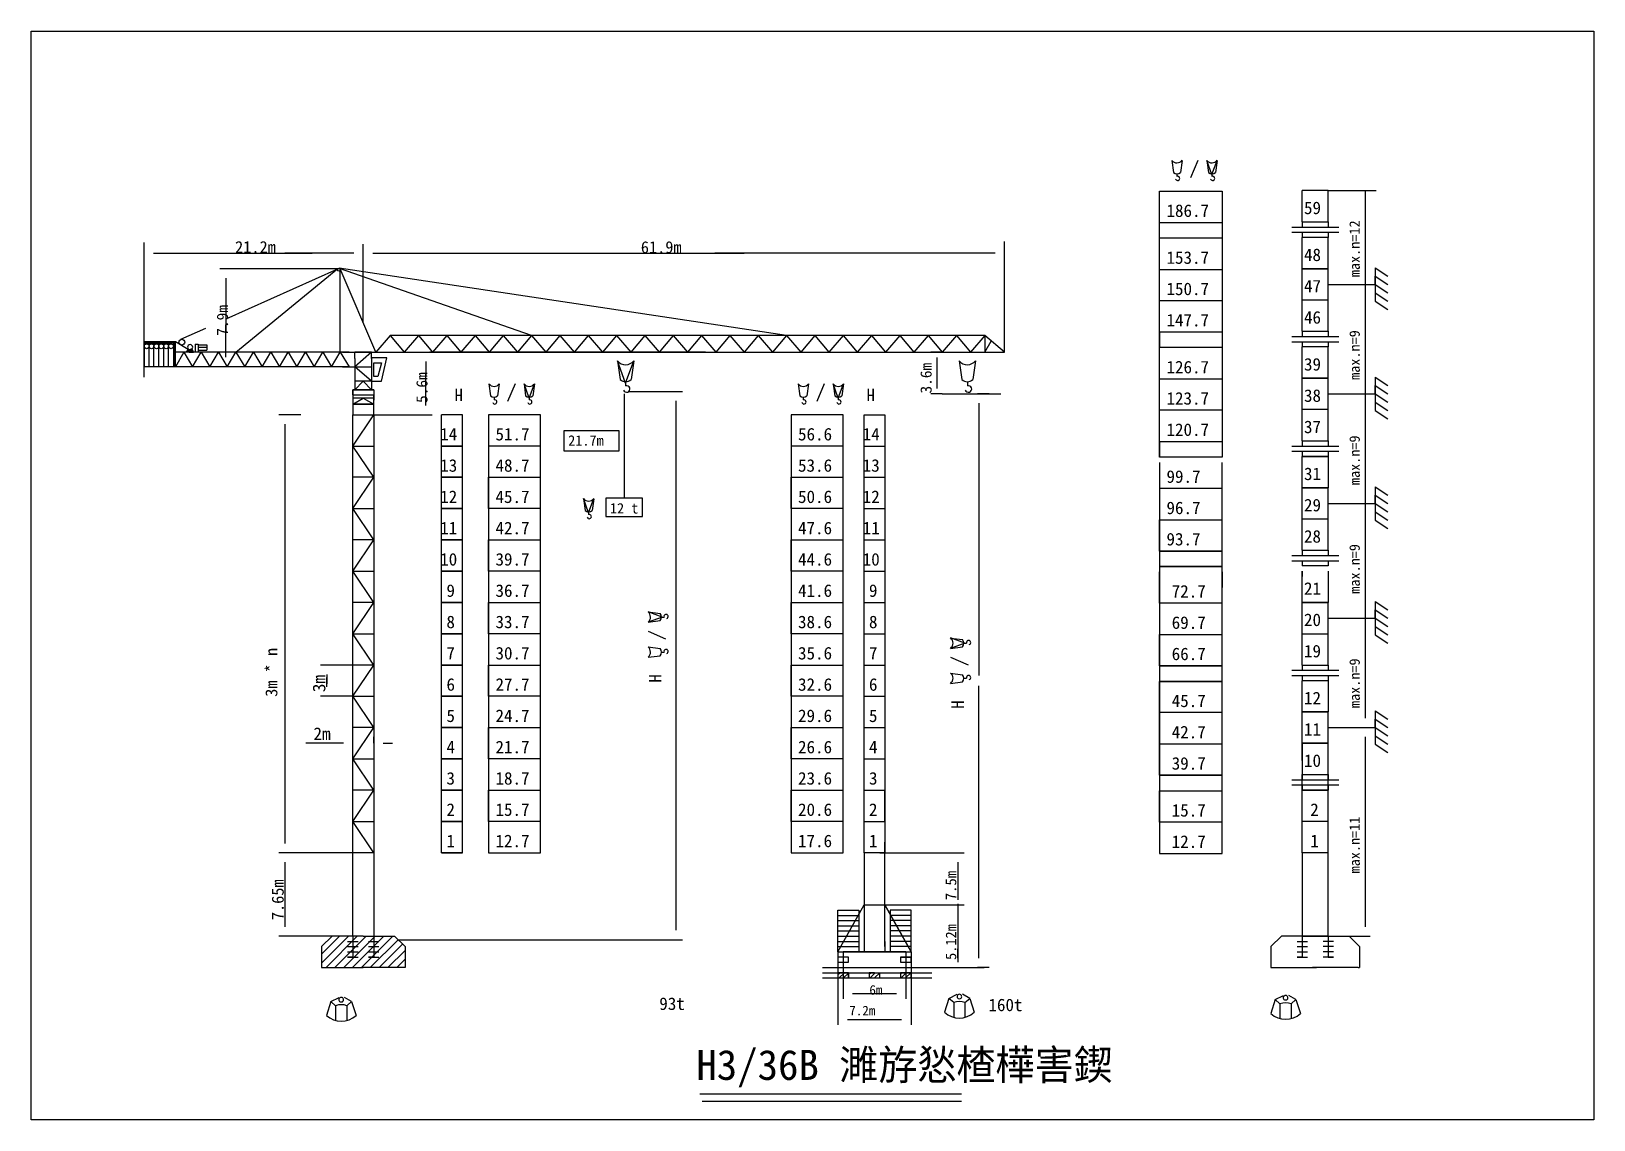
# Model space of a CAD drawing. Header units: metres. Extents: x 0 to 1498, y 0 to 1044.
import ezdxf

# ---------------------------------------------------------------- set-up
doc = ezdxf.new("R2010")
doc.units = ezdxf.units.M
for name, color, linetype in [('352', 7, 'Continuous'), ('401', 7, 'Continuous'), ('402', 7, 'Continuous')]:
    doc.layers.add(name, color=color, linetype=linetype)

msp = doc.modelspace()

# ---------------------------------------------------------------- linework, layer by layer
for p, q in [((0, 0), (0, 1043.72)), ((0, 1043.72), (1497.74, 1043.72)), ((1497.74, 1043.72), (1497.74, 0)), ((148.95, 736.01), (151.63, 738.69)), ((149.17, 736.51), (151.35, 738.69)), ((149.23, 736.01), (151.91, 738.69)), ((149.52, 737.14), (151.06, 738.69)), ((149.52, 736.01), (152.19, 738.69)), ((149.8, 736.01), (152.21, 738.42)), ((149.87, 737.78), (150.78, 738.69)), ((150.08, 736.01), (152.21, 738.13)), ((150.22, 738.41), (150.5, 738.69)), ((150.36, 736.01), (152.21, 737.85)), ((150.65, 736.01), (152.21, 737.57)), ((150.93, 736.01), (152.21, 737.29)), ((151.21, 736.01), (152.21, 737)), ((151.5, 736.01), (152.21, 736.72)), ((151.78, 736.01), (152.21, 736.44)), ((152.06, 736.01), (152.21, 736.15)), ((154.61, 736.01), (152.21, 738.42)), ((154.33, 736.01), (152.21, 738.13)), ((154.05, 736.01), (152.21, 737.85)), ((153.77, 736.01), (152.21, 737.57)), ((153.48, 736.01), (152.21, 737.29)), ((153.2, 736.01), (152.21, 737)), ((152.92, 736.01), (152.21, 736.72)), ((152.63, 736.01), (152.21, 736.44)), ((152.35, 736.01), (152.21, 736.15)), ((154.9, 736.01), (152.22, 738.69)), ((155.18, 736.01), (152.5, 738.69)), ((155.46, 736.01), (152.78, 738.69)), ((155.24, 736.51), (153.07, 738.69)), ((154.89, 737.14), (153.35, 738.69)), ((154.54, 737.78), (153.63, 738.69)), ((154.19, 738.41), (153.91, 738.69)), ((278.3, 150.25), (304.06, 176.01)), ((278.3, 158.73), (295.58, 176.01)), ((282.55, 146.01), (312.55, 176.01)), ((291.03, 146.01), (321.03, 176.01)), ((299.52, 146.01), (329.52, 176.01)), ((308.01, 146.01), (338.01, 176.01)), ((316.49, 146.01), (346.49, 176.01)), ((324.98, 146.01), (351.64, 172.67)), ((333.46, 146.01), (355.88, 168.43)), ((341.95, 146.01), (358.3, 162.36)), ((350.43, 146.01), (358.3, 153.88)), ((773.3, 139.16), (775.15, 141.01)), ((774.39, 136.01), (779.39, 141.01)), ((778.64, 136.01), (783.3, 140.67)), ((782.88, 136.01), (783.3, 136.43)), ((803.3, 139.46), (804.85, 141.01)), ((804.09, 136.01), (809.09, 141.01)), ((808.34, 136.01), (813.3, 140.97)), ((812.58, 136.01), (813.3, 136.73)), ((833.3, 139.76), (834.55, 141.01)), ((833.79, 136.01), (838.79, 141.01)), ((838.03, 136.01), (843.03, 141.01)), ((842.28, 136.01), (843.3, 137.03)), ((640.94, 24.9), (891.7, 24.9)), ((643.02, 17.85), (891.7, 17.85)), ((1497.74, 0), (0, 0))]:
    msp.add_line(p, q)
at = {"layer": '352'}
for p, q in [((1093.28, 919.88), (1094.82, 908.39)), ((1103.19, 919.86), (1101.6, 908.38)), ((1118.31, 919.91), (1111.11, 903.11)), ((1131.8, 906.28), (1126.86, 919.88)), ((1126.86, 919.88), (1128.41, 908.39)), ((1131.8, 906.28), (1136.79, 919.94)), ((1136.77, 919.86), (1135.18, 908.38)), ((1098.21, 907.11), (1098.21, 904.55)), ((1131.79, 907.11), (1131.79, 904.55)), ((1081.48, 890.34), (1141.48, 890.34)), ((1081.48, 755.34), (1081.48, 890.34)), ((1141.48, 890.34), (1141.48, 755.34)), ((1218.3, 861.01), (1218.3, 891.01)), ((1243.3, 891.01), (1218.3, 891.01)), ((1243.3, 861.01), (1243.3, 891.01)), ((1243.3, 891.01), (1289.02, 891.01)), ((1278.78, 891.01), (1278.78, 810.01)), ((1278.78, 887.01), (1278.78, 705.01)), ((1081.48, 860.34), (1141.48, 860.34)), ((1218.3, 861.01), (1243.3, 861.01)), ((1218.3, 861.01), (1218.3, 856.01)), ((1243.3, 861.01), (1243.3, 856.01)), ((108.3, 832.27), (108.3, 841)), ((318.3, 764.31), (318.3, 839.56)), ((932.98, 736.01), (932.98, 842.21)), ((1141.48, 845.34), (1081.48, 845.34)), ((1218.3, 851.01), (1218.3, 846.01)), ((1218.3, 816.01), (1218.3, 846.01)), ((1243.3, 846.01), (1218.3, 846.01)), ((1243.3, 846.01), (1218.3, 846.01)), ((1243.3, 851.01), (1243.3, 846.01)), ((1243.3, 816.01), (1243.3, 846.01)), ((108.3, 712.12), (108.3, 832.27)), ((117.3, 831.07), (183.41, 831.07)), ((183.41, 831.07), (269.19, 831.07)), ((309.3, 831.07), (243.19, 831.07)), ((318.3, 831.07), (318.3, 832.27)), ((327.3, 831.07), (596.07, 831.07)), ((596.07, 831.07), (683.49, 831.07)), ((923.98, 831.07), (655.21, 831.07)), ((261.4, 816), (180.83, 816)), ((293.53, 815.44), (186.55, 767.53)), ((196.26, 736.01), (293.97, 816.08)), ((296.27, 816), (261.4, 816)), ((723.96, 752.01), (295.08, 816.39)), ((479.66, 752.01), (295.34, 816.32)), ((330.36, 736.01), (296.26, 816.01)), ((296.26, 736.01), (296.26, 814.69)), ((1081.48, 815.34), (1141.48, 815.34)), ((1218.3, 786.01), (1218.3, 816.01)), ((1218.3, 816.01), (1243.3, 816.01)), ((1223.3, 816.01), (1218.3, 816.01)), ((1243.3, 816.01), (1223.3, 816.01)), ((1243.3, 756.01), (1243.3, 816.01)), ((1288.3, 817.01), (1288.3, 785.01)), ((1288.3, 817.01), (1300.3, 809.01)), ((1288.3, 809.01), (1300.3, 801.01)), ((1288.3, 801.01), (1288.3, 809.01)), ((1288.3, 809.01), (1288.3, 801.01)), ((186.55, 807), (186.55, 775.78)), ((1243.3, 801.01), (1288.3, 801.01)), ((1288.3, 801.01), (1300.3, 793.01)), ((1141.48, 785.34), (1081.48, 785.34)), ((1218.3, 756.01), (1218.3, 786.01)), ((1243.3, 786.01), (1218.3, 786.01)), ((1278.78, 782.01), (1278.78, 600.01)), ((1288.3, 793.01), (1300.3, 785.01)), ((1288.3, 785.01), (1300.3, 777.01)), ((186.55, 775.78), (186.55, 756.03)), ((167.02, 758.78), (143.19, 748.11)), ((186.55, 731.07), (186.55, 762.28)), ((343.93, 752.01), (330.36, 736.01)), ((343.93, 752.01), (357.51, 736.01)), ((348.3, 752.01), (343.93, 752.01)), ((913.98, 752.01), (348.3, 752.01)), ((371.08, 752.01), (357.51, 736.01)), ((371.08, 752.01), (384.65, 736.01)), ((398.22, 752.01), (384.65, 736.01)), ((398.22, 752.01), (411.8, 736.01)), ((425.37, 752.01), (411.8, 736.01)), ((425.37, 752.01), (438.94, 736.01)), ((452.51, 752.01), (438.94, 736.01)), ((452.51, 752.01), (466.09, 736.01)), ((479.66, 752.01), (466.09, 736.01)), ((479.66, 752.01), (493.23, 736.01)), ((484.03, 752.01), (479.66, 752.01)), ((506.8, 752.01), (493.23, 736.01)), ((506.8, 752.01), (520.38, 736.01)), ((533.95, 752.01), (520.38, 736.01)), ((533.95, 752.01), (547.52, 736.01)), ((561.09, 752.01), (547.52, 736.01)), ((561.09, 752.01), (574.67, 736.01)), ((588.24, 752.01), (574.67, 736.01)), ((588.24, 752.01), (601.81, 736.01)), ((615.38, 752.01), (601.81, 736.01)), ((615.38, 752.01), (628.96, 736.01)), ((642.53, 752.01), (628.96, 736.01)), ((642.53, 752.01), (656.1, 736.01)), ((669.67, 752.01), (656.1, 736.01)), ((669.67, 752.01), (683.25, 736.01)), ((674.04, 752.01), (669.67, 752.01)), ((696.82, 752.01), (683.25, 736.01)), ((696.82, 752.01), (710.39, 736.01)), ((723.96, 752.01), (710.39, 736.01)), ((723.96, 752.01), (737.54, 736.01)), ((751.11, 752.01), (737.54, 736.01)), ((751.11, 752.01), (764.68, 736.01)), ((778.25, 752.01), (764.68, 736.01)), ((778.25, 752.01), (791.83, 736.01)), ((805.4, 752.01), (791.83, 736.01)), ((805.4, 752.01), (818.97, 736.01)), ((832.54, 752.01), (818.97, 736.01)), ((832.54, 752.01), (846.12, 736.01)), ((859.69, 752.01), (846.12, 736.01)), ((859.69, 752.01), (873.26, 736.01)), ((864.06, 752.01), (859.69, 752.01)), ((886.83, 752.01), (873.26, 736.01)), ((886.83, 752.01), (900.41, 736.01)), ((913.98, 752.01), (900.41, 736.01)), ((932.98, 736.01), (913.98, 752.01)), ((913.98, 752.01), (913.98, 736.01)), ((1081.48, 755.34), (1141.48, 755.34)), ((1081.48, 755.34), (1141.48, 755.34)), ((1081.48, 635.34), (1081.48, 755.34)), ((1081.48, 755.34), (1081.48, 740.34)), ((1141.48, 755.34), (1141.48, 635.34)), ((1141.48, 755.34), (1141.48, 740.34)), ((1218.3, 756.01), (1243.3, 756.01)), ((1218.3, 756.01), (1218.3, 751.01)), ((1243.3, 756.01), (1243.3, 751.01)), ((138.3, 746.01), (108.3, 746.01)), ((108.3, 746.01), (108.3, 744.01)), ((108.3, 744.01), (112.97, 745.01)), ((108.3, 745.01), (108.3, 744.01)), ((108.3, 745.01), (138.3, 745.01)), ((108.3, 741.68), (108.3, 722.07)), ((110.63, 744.01), (108.41, 744.01)), ((112.97, 744.01), (110.9, 744.01)), ((112.97, 744.01), (112.97, 746.01)), ((112.97, 744.01), (117.63, 745.01)), ((112.97, 745.01), (112.97, 744.01)), ((112.97, 722.07), (112.97, 741.68)), ((115.3, 744.01), (113.08, 744.01)), ((117.63, 744.01), (115.56, 744.01)), ((117.63, 744.01), (117.63, 746.01)), ((117.63, 745.01), (117.63, 744.01)), ((117.63, 744.01), (122.3, 745.01)), ((117.63, 722.07), (117.63, 741.68)), ((119.97, 744.01), (117.74, 744.01)), ((122.3, 744.01), (120.23, 744.01)), ((122.3, 744.01), (122.3, 746.01)), ((122.3, 745.01), (122.3, 744.01)), ((122.3, 744.01), (126.97, 745.01)), ((122.3, 722.07), (122.3, 741.68)), ((124.63, 744.01), (122.41, 744.01)), ((126.97, 744.01), (124.9, 744.01)), ((126.97, 744.01), (126.97, 746.01)), ((126.97, 744.01), (131.63, 745.01)), ((126.97, 745.01), (126.97, 744.01)), ((126.97, 722.07), (126.97, 741.68)), ((129.3, 744.01), (127.08, 744.01)), ((131.63, 744.01), (129.56, 744.01)), ((131.63, 744.01), (131.63, 746.01)), ((131.63, 745.01), (131.63, 744.01)), ((131.63, 744.01), (136.3, 745.01)), ((131.63, 722.07), (131.63, 741.68)), ((133.97, 744.01), (131.74, 744.01)), ((136.3, 744.01), (136.3, 722.07)), ((137.3, 722.07), (137.3, 745.01)), ((150.34, 738.62), (138.3, 746.01)), ((138.3, 736.01), (138.3, 746.01)), ((146.26, 736.01), (138.3, 722.07)), ((162.93, 736.01), (138.3, 736.01)), ((138.3, 722.07), (138.3, 736.01)), ((146.26, 736.01), (154.59, 722.07)), ((148.89, 736.01), (150.37, 738.69)), ((152.21, 736.01), (148.89, 736.01)), ((150.37, 738.69), (152.21, 738.69)), ((154.04, 738.69), (152.21, 738.69)), ((152.21, 738.69), (152.21, 736.01)), ((152.21, 738.69), (152.21, 736.01)), ((152.21, 736.01), (155.52, 736.01)), ((155.52, 736.01), (154.04, 738.69)), ((304.59, 736.01), (154.59, 736.01)), ((154.59, 722.07), (162.93, 736.01)), ((157.02, 743.82), (157.02, 736.01)), ((157.02, 743.82), (160, 743.82)), ((160, 743.82), (160, 736.01)), ((160, 742.93), (168.33, 742.93)), ((160, 740.55), (160, 737.97)), ((168.33, 740.55), (160, 740.55)), ((160, 737.97), (168.33, 737.97)), ((162.93, 736.01), (171.26, 722.07)), ((168.33, 742.93), (168.33, 740.55)), ((168.33, 740.55), (168.33, 737.97)), ((171.26, 722.07), (179.59, 736.01)), ((179.59, 736.01), (187.93, 722.07)), ((187.93, 722.07), (196.26, 736.01)), ((196.26, 736.01), (204.59, 722.07)), ((204.59, 722.07), (212.93, 736.01)), ((212.93, 736.01), (221.26, 722.07)), ((221.26, 722.07), (229.59, 736.01)), ((229.59, 736.01), (237.93, 722.07)), ((237.93, 722.07), (246.26, 736.01)), ((246.26, 736.01), (254.59, 722.07)), ((254.59, 722.07), (262.93, 736.01)), ((262.93, 736.01), (271.26, 722.07)), ((271.26, 722.07), (279.59, 736.01)), ((279.59, 736.01), (287.93, 722.07)), ((287.93, 722.07), (296.26, 736.01)), ((296.26, 736.01), (304.59, 722.07)), ((298.3, 736.01), (310.3, 736.01)), ((310.3, 736.01), (318.3, 736.01)), ((326.3, 736.01), (310.3, 736.01)), ((326.3, 736.01), (310.3, 722.07)), ((310.3, 730.01), (310.3, 736.01)), ((318.3, 736.01), (913.98, 736.01)), ((326.3, 730.01), (326.3, 736.01)), ((646.18, 736.01), (382.05, 736.01)), ((658.3, 736.01), (678.3, 736.01)), ((873.3, 736.01), (862.3, 736.01)), ((913.98, 736.01), (920.28, 746.7)), ((913.98, 736.01), (932.98, 736.01)), ((1141.48, 740.34), (1081.48, 740.34)), ((1101.48, 740.34), (1081.48, 740.34)), ((1141.48, 740.34), (1101.48, 740.34)), ((1218.3, 746.01), (1218.3, 741.01)), ((1218.3, 711.01), (1218.3, 741.01)), ((1243.3, 741.01), (1218.3, 741.01)), ((1243.3, 741.01), (1218.3, 741.01)), ((1243.3, 741.01), (1218.3, 741.01)), ((1243.3, 746.01), (1243.3, 741.01)), ((1243.3, 711.01), (1243.3, 741.01)), ((136.3, 722.07), (108.3, 722.07)), ((138.3, 722.07), (136.3, 722.07)), ((154.59, 722.07), (138.3, 722.07)), ((304.59, 722.07), (154.59, 722.07)), ((263.3, 722.07), (246.95, 722.07)), ((298.3, 722.07), (318.3, 722.07)), ((310.3, 730.01), (310.3, 700.01)), ((326.3, 708.12), (310.3, 722.07)), ((310.3, 722.07), (326.3, 722.07)), ((340.92, 730.58), (326.3, 730.58)), ((326.3, 730.01), (326.3, 700.01)), ((328.48, 712.52), (328.48, 725.65)), ((328.48, 725.65), (335.64, 725.65)), ((335.64, 725.65), (332.06, 712.52)), ((335.74, 708.12), (340.92, 730.58)), ((378.25, 727.01), (378.25, 712.76)), ((562.06, 727.65), (564.47, 709.7)), ((569.77, 706.4), (562.06, 727.65)), ((569.77, 706.4), (577.57, 727.74)), ((577.54, 727.62), (575.06, 709.68)), ((868.3, 721.01), (868.3, 731.01)), ((868.3, 701.01), (868.3, 726.01)), ((889.58, 727.65), (892, 709.7)), ((905.06, 727.62), (902.59, 709.68)), ((318.3, 708.12), (310.3, 700.01)), ((326.3, 708.12), (310.3, 708.12)), ((318.3, 708.12), (326.3, 700.01)), ((326.3, 708.12), (335.74, 708.12)), ((332.06, 712.52), (328.48, 712.52)), ((378.25, 699.26), (378.25, 715.68)), ((438.75, 705.55), (440.29, 694.06)), ((448.65, 705.53), (447.07, 694.05)), ((463.77, 705.58), (456.57, 688.78)), ((472.33, 705.55), (473.87, 694.06)), ((477.27, 691.95), (472.33, 705.55)), ((477.27, 691.95), (482.26, 705.61)), ((482.24, 705.53), (480.65, 694.05)), ((569.76, 707.7), (569.76, 703.7)), ((735.11, 705.55), (736.65, 694.06)), ((745.01, 705.53), (743.43, 694.05)), ((760.13, 705.58), (752.93, 688.78)), ((773.63, 691.95), (768.69, 705.55)), ((768.69, 705.55), (770.23, 694.06)), ((773.63, 691.95), (778.61, 705.61)), ((778.6, 705.53), (777.01, 694.05)), ((897.29, 707.7), (897.29, 703.7)), ((1081.48, 710.34), (1141.48, 710.34)), ((1218.3, 681.01), (1218.3, 711.01)), ((1218.3, 711.01), (1243.3, 711.01)), ((1223.3, 711.01), (1218.3, 711.01)), ((1243.3, 711.01), (1223.3, 711.01)), ((1243.3, 651.01), (1243.3, 711.01)), ((1288.3, 712.01), (1288.3, 680.01)), ((1288.3, 712.01), (1300.3, 704.01)), ((1288.3, 704.01), (1300.3, 696.01)), ((1288.3, 696.01), (1288.3, 704.01)), ((1288.3, 704.01), (1288.3, 696.01)), ((328.3, 700.01), (308.3, 700.01)), ((308.3, 700.01), (328.3, 700.01)), ((308.3, 700.01), (308.3, 690.01)), ((308.3, 695.01), (308.3, 700.01)), ((308.3, 696.01), (308.3, 686.01)), ((308.3, 695.01), (328.3, 695.01)), ((308.3, 686.01), (318.3, 692.01)), ((328.3, 692.01), (308.3, 692.01)), ((318.3, 692.01), (328.3, 686.01)), ((328.3, 700.01), (328.3, 690.01)), ((328.3, 690.01), (328.3, 695.01)), ((328.3, 686.01), (328.3, 692.01)), ((378.25, 685.01), (378.25, 699.26)), ((443.68, 692.78), (443.68, 690.22)), ((477.26, 692.78), (477.26, 690.22)), ((568.3, 696.01), (568.3, 596.01)), ((572.7, 698.2), (624.3, 698.2)), ((618.3, 181.67), (618.3, 689.2)), ((740.04, 692.78), (740.04, 690.22)), ((773.62, 692.78), (773.62, 690.22)), ((873.3, 696.01), (862.3, 696.01)), ((873.3, 696.01), (929.5, 696.01)), ((918.3, 696.01), (907.1, 696.01)), ((1243.3, 696.01), (1288.3, 696.01)), ((1288.3, 696.01), (1300.3, 688.01)), ((258.3, 676.01), (237.3, 676.01)), ((328.3, 686.01), (308.3, 686.01)), ((328.3, 686.01), (308.3, 686.01)), ((308.3, 686.01), (328.3, 686.01)), ((308.3, 686.01), (308.3, 676.01)), ((308.3, 176.01), (308.3, 676.01)), ((308.3, 646.01), (328.3, 676.01)), ((308.3, 676.01), (328.3, 676.01)), ((328.3, 676.01), (328.3, 686.01)), ((328.3, 676.01), (328.3, 156.01)), ((328.3, 676.01), (384.45, 676.01)), ((393.3, 256.01), (393.3, 676.01)), ((413.3, 676.01), (393.3, 676.01)), ((413.3, 256.01), (413.3, 676.01)), ((438.3, 676.01), (438.3, 256.01)), ((488.3, 676.01), (438.3, 676.01)), ((488.3, 256.01), (488.3, 676.01)), ((728.3, 676.01), (728.3, 256.01)), ((778.3, 676.01), (728.3, 676.01)), ((778.3, 256.01), (778.3, 676.01)), ((798.3, 256.01), (798.3, 676.01)), ((798.3, 676.01), (818.3, 676.01)), ((818.3, 676.01), (818.3, 256.01)), ((1141.48, 680.34), (1081.48, 680.34)), ((1218.3, 651.01), (1218.3, 681.01)), ((1243.3, 681.01), (1218.3, 681.01)), ((1288.3, 688.01), (1300.3, 680.01)), ((1288.3, 680.01), (1300.3, 672.01)), ((243.3, 265.01), (243.3, 667.01)), ((510.8, 661.01), (563.3, 661.01)), ((510.8, 643.51), (510.8, 661.01)), ((563.3, 661.01), (563.3, 641.01)), ((1278.78, 672.01), (1278.78, 490.01)), ((328.3, 616.01), (308.3, 646.01)), ((308.3, 646.01), (328.3, 646.01)), ((413.3, 646.01), (393.3, 646.01)), ((393.3, 646.01), (413.3, 646.01)), ((393.3, 646.01), (413.3, 646.01)), ((488.3, 646.01), (438.3, 646.01)), ((488.3, 616.01), (488.3, 646.01)), ((510.8, 641.01), (510.8, 646.01)), ((778.3, 646.01), (728.3, 646.01)), ((778.3, 616.01), (778.3, 646.01)), ((798.3, 646.01), (818.3, 646.01)), ((1081.48, 650.34), (1141.48, 650.34)), ((1081.48, 650.34), (1141.48, 650.34)), ((1081.48, 650.34), (1081.48, 635.34)), ((1141.48, 650.34), (1141.48, 635.34)), ((1218.3, 651.01), (1243.3, 651.01)), ((1218.3, 651.01), (1243.3, 651.01)), ((1218.3, 651.01), (1218.3, 646.01)), ((1243.3, 651.01), (1243.3, 646.01)), ((563.3, 641.01), (510.8, 641.01)), ((1141.48, 635.34), (1081.48, 635.34)), ((1101.48, 635.34), (1081.48, 635.34)), ((1081.48, 630.34), (1081.48, 255.34)), ((1141.48, 635.34), (1101.48, 635.34)), ((1141.48, 255.34), (1141.48, 630.34)), ((1218.3, 641.01), (1218.3, 636.01)), ((1218.3, 606.01), (1218.3, 636.01)), ((1243.3, 636.01), (1218.3, 636.01)), ((1243.3, 636.01), (1218.3, 636.01)), ((1243.3, 636.01), (1218.3, 636.01)), ((1218.3, 636.01), (1243.3, 636.01)), ((1243.3, 641.01), (1243.3, 636.01)), ((1243.3, 636.01), (1243.3, 606.01)), ((308.3, 586.01), (328.3, 616.01)), ((328.3, 616.01), (308.3, 616.01)), ((413.3, 616.01), (393.3, 616.01)), ((393.3, 616.01), (413.3, 616.01)), ((413.3, 616.01), (393.3, 616.01)), ((413.3, 586.01), (413.3, 616.01)), ((438.3, 586.01), (438.3, 616.01)), ((438.3, 616.01), (488.3, 616.01)), ((728.3, 586.01), (728.3, 616.01)), ((728.3, 616.01), (778.3, 616.01)), ((798.3, 616.01), (818.3, 616.01)), ((1141.48, 605.34), (1081.48, 605.34)), ((1141.48, 575.34), (1141.48, 605.34)), ((1218.3, 576.01), (1218.3, 606.01)), ((1218.3, 606.01), (1243.3, 606.01)), ((1223.3, 606.01), (1218.3, 606.01)), ((1243.3, 606.01), (1223.3, 606.01)), ((1243.3, 546.01), (1243.3, 606.01)), ((1288.3, 607.01), (1288.3, 575.01)), ((1288.3, 607.01), (1300.3, 599.01)), ((328.3, 556.01), (308.3, 586.01)), ((308.3, 586.01), (328.3, 586.01)), ((413.3, 586.01), (393.3, 586.01)), ((393.3, 586.01), (413.3, 586.01)), ((393.3, 586.01), (413.3, 586.01)), ((488.3, 586.01), (438.3, 586.01)), ((488.3, 556.01), (488.3, 586.01)), ((534.25, 581.95), (529.31, 595.55)), ((529.31, 595.55), (530.86, 584.06)), ((534.25, 581.95), (539.24, 595.61)), ((539.22, 595.53), (537.63, 584.05)), ((550.8, 596.01), (550.8, 578.51)), ((568.3, 596.01), (550.8, 596.01)), ((585.8, 596.01), (565.8, 596.01)), ((585.8, 578.51), (585.8, 596.01)), ((778.3, 586.01), (728.3, 586.01)), ((778.3, 556.01), (778.3, 586.01)), ((798.3, 586.01), (818.3, 586.01)), ((1243.3, 591.01), (1288.3, 591.01)), ((1288.3, 599.01), (1300.3, 591.01)), ((1288.3, 591.01), (1288.3, 599.01)), ((1288.3, 599.01), (1288.3, 591.01)), ((1288.3, 591.01), (1300.3, 583.01)), ((534.24, 582.78), (534.24, 580.22)), ((550.8, 578.51), (585.8, 578.51)), ((1081.48, 575.34), (1141.48, 575.34)), ((1081.48, 545.34), (1081.48, 575.34)), ((1218.3, 546.01), (1218.3, 576.01)), ((1243.3, 576.01), (1218.3, 576.01)), ((1288.3, 583.01), (1300.3, 575.01)), ((1288.3, 575.01), (1300.3, 567.01)), ((308.3, 526.01), (328.3, 556.01)), ((328.3, 556.01), (308.3, 556.01)), ((413.3, 556.01), (393.3, 556.01)), ((393.3, 556.01), (413.3, 556.01)), ((393.3, 556.01), (413.3, 556.01)), ((438.3, 526.01), (438.3, 556.01)), ((438.3, 556.01), (488.3, 556.01)), ((728.3, 526.01), (728.3, 556.01)), ((728.3, 556.01), (778.3, 556.01)), ((798.3, 556.01), (818.3, 556.01)), ((1278.78, 567.01), (1278.78, 385.01)), ((1081.48, 545.34), (1141.48, 545.34)), ((1141.48, 545.34), (1081.48, 545.34)), ((1081.48, 545.34), (1141.48, 545.34)), ((1081.48, 545.34), (1141.48, 545.34)), ((1218.3, 546.01), (1243.3, 546.01)), ((1218.3, 546.01), (1243.3, 546.01)), ((1218.3, 546.01), (1218.3, 541.01)), ((1243.3, 546.01), (1243.3, 541.01)), ((328.3, 496.01), (308.3, 526.01)), ((308.3, 526.01), (328.3, 526.01)), ((413.3, 526.01), (393.3, 526.01)), ((393.3, 526.01), (413.3, 526.01)), ((393.3, 526.01), (413.3, 526.01)), ((448.3, 526.01), (438.3, 526.01)), ((488.3, 526.01), (448.3, 526.01)), ((488.3, 496.01), (488.3, 526.01)), ((738.3, 526.01), (728.3, 526.01)), ((778.3, 526.01), (738.3, 526.01)), ((778.3, 496.01), (778.3, 526.01)), ((798.3, 526.01), (818.3, 526.01)), ((1081.48, 530.34), (1141.48, 530.34)), ((1141.48, 530.34), (1081.48, 530.34)), ((1101.48, 530.34), (1081.48, 530.34)), ((1081.48, 495.34), (1081.48, 525.34)), ((1081.48, 525.34), (1081.48, 510.34)), ((1141.48, 530.34), (1101.48, 530.34)), ((1141.48, 525.34), (1141.48, 510.34)), ((1218.3, 536.01), (1218.3, 531.01)), ((1243.3, 531.01), (1218.3, 531.01)), ((1243.3, 531.01), (1218.3, 531.01)), ((1243.3, 531.01), (1218.3, 531.01)), ((1218.3, 496.01), (1218.3, 526.01)), ((1218.3, 526.01), (1218.3, 521.01)), ((1243.3, 536.01), (1243.3, 531.01)), ((1243.3, 526.01), (1243.3, 496.01)), ((1243.3, 526.01), (1243.3, 521.01)), ((308.3, 466.01), (328.3, 496.01)), ((328.3, 496.01), (308.3, 496.01)), ((413.3, 496.01), (393.3, 496.01)), ((393.3, 496.01), (413.3, 496.01)), ((393.3, 496.01), (413.3, 496.01)), ((438.3, 496.01), (488.3, 496.01)), ((438.3, 466.01), (438.3, 496.01)), ((728.3, 496.01), (778.3, 496.01)), ((728.3, 466.01), (728.3, 496.01)), ((798.3, 496.01), (818.3, 496.01)), ((1101.48, 495.34), (1081.48, 495.34)), ((1141.48, 495.34), (1101.48, 495.34)), ((1141.48, 465.34), (1141.48, 495.34)), ((1218.3, 496.01), (1243.3, 496.01)), ((1218.3, 466.01), (1218.3, 496.01)), ((1223.3, 496.01), (1218.3, 496.01)), ((1243.3, 496.01), (1223.3, 496.01)), ((1243.3, 436.01), (1243.3, 496.01)), ((1288.3, 497.01), (1288.3, 465.01)), ((1288.3, 497.01), (1300.3, 489.01)), ((604.86, 481.96), (591.2, 486.95)), ((604.86, 481.96), (591.26, 477.02)), ((591.28, 486.93), (602.76, 485.34)), ((604.03, 481.95), (606.59, 481.95)), ((1243.3, 481.01), (1288.3, 481.01)), ((1288.3, 489.01), (1300.3, 481.01)), ((1288.3, 489.01), (1288.3, 481.01)), ((1288.3, 481.01), (1288.3, 489.01)), ((1288.3, 481.01), (1300.3, 473.01)), ((328.3, 436.01), (308.3, 466.01)), ((308.3, 466.01), (328.3, 466.01)), ((413.3, 466.01), (393.3, 466.01)), ((393.3, 466.01), (413.3, 466.01)), ((393.3, 466.01), (413.3, 466.01)), ((488.3, 466.01), (438.3, 466.01)), ((488.3, 436.01), (488.3, 466.01)), ((591.23, 468.47), (608.03, 461.27)), ((591.26, 477.02), (602.75, 478.57)), ((778.3, 466.01), (728.3, 466.01)), ((778.3, 436.01), (778.3, 466.01)), ((798.3, 466.01), (818.3, 466.01)), ((1081.48, 465.34), (1141.48, 465.34)), ((1081.48, 435.34), (1081.48, 465.34)), ((1218.3, 436.01), (1218.3, 466.01)), ((1218.3, 466.01), (1243.3, 466.01)), ((1223.3, 466.01), (1238.3, 466.01)), ((1288.3, 473.01), (1300.3, 465.01)), ((1288.3, 465.01), (1300.3, 457.01)), ((591.28, 453.35), (602.76, 451.76)), ((894.86, 456.96), (881.2, 461.95)), ((894.86, 456.96), (881.26, 452.02)), ((881.26, 452.02), (892.75, 453.57)), ((881.28, 461.93), (892.76, 460.34)), ((894.03, 456.95), (896.59, 456.95)), ((308.3, 436.01), (277.3, 436.01)), ((308.3, 406.01), (328.3, 436.01)), ((328.3, 436.01), (308.3, 436.01)), ((413.3, 436.01), (393.3, 436.01)), ((393.3, 436.01), (413.3, 436.01)), ((413.3, 436.01), (393.3, 436.01)), ((413.3, 406.01), (413.3, 436.01)), ((438.3, 436.01), (488.3, 436.01)), ((438.3, 406.01), (438.3, 436.01)), ((591.26, 443.44), (602.75, 444.98)), ((604.03, 448.37), (606.59, 448.37)), ((728.3, 436.01), (778.3, 436.01)), ((728.3, 406.01), (728.3, 436.01)), ((798.3, 436.01), (818.3, 436.01)), ((881.23, 443.47), (898.03, 436.27)), ((1081.48, 435.34), (1141.48, 435.34)), ((1141.48, 435.34), (1081.48, 435.34)), ((1141.48, 405.34), (1141.48, 435.34)), ((1218.3, 436.01), (1243.3, 436.01)), ((1218.3, 436.01), (1218.3, 431.01)), ((1243.3, 436.01), (1243.3, 431.01)), ((283.3, 427.01), (283.3, 418.01)), ((283.3, 415.01), (283.3, 424.01)), ((881.26, 418.44), (892.75, 419.98)), ((881.28, 428.35), (892.76, 426.76)), ((894.03, 423.37), (896.59, 423.37)), ((1141.48, 420.34), (1081.48, 420.34)), ((1081.48, 420.34), (1141.48, 420.34)), ((1081.48, 390.34), (1081.48, 420.34)), ((1101.48, 420.34), (1081.48, 420.34)), ((1141.48, 420.34), (1101.48, 420.34)), ((1218.3, 426.01), (1218.3, 421.01)), ((1218.3, 391.01), (1218.3, 421.01)), ((1243.3, 421.01), (1218.3, 421.01)), ((1243.3, 421.01), (1218.3, 421.01)), ((1243.3, 421.01), (1218.3, 421.01)), ((1243.3, 426.01), (1243.3, 421.01)), ((1243.3, 421.01), (1243.3, 391.01)), ((308.3, 406.01), (277.3, 406.01)), ((328.3, 376.01), (308.3, 406.01)), ((308.3, 406.01), (328.3, 406.01)), ((413.3, 406.01), (393.3, 406.01)), ((393.3, 406.01), (413.3, 406.01)), ((393.3, 406.01), (413.3, 406.01)), ((488.3, 406.01), (438.3, 406.01)), ((488.3, 376.01), (488.3, 406.01)), ((778.3, 406.01), (728.3, 406.01)), ((778.3, 376.01), (778.3, 406.01)), ((798.3, 406.01), (818.3, 406.01)), ((1141.48, 390.34), (1081.48, 390.34)), ((1081.48, 360.34), (1081.48, 390.34)), ((1141.48, 360.34), (1141.48, 390.34)), ((1218.3, 391.01), (1243.3, 391.01)), ((1218.3, 361.01), (1218.3, 391.01)), ((1223.3, 391.01), (1218.3, 391.01)), ((1243.3, 391.01), (1223.3, 391.01)), ((1243.3, 361.01), (1243.3, 391.01)), ((1288.3, 392.01), (1300.3, 384.01)), ((1288.3, 392.01), (1288.3, 360.01)), ((308.3, 346.01), (328.3, 376.01)), ((328.3, 376.01), (308.3, 376.01)), ((413.3, 376.01), (393.3, 376.01)), ((393.3, 376.01), (413.3, 376.01)), ((393.3, 376.01), (413.3, 376.01)), ((413.3, 346.01), (413.3, 376.01)), ((438.3, 376.01), (488.3, 376.01)), ((438.3, 346.01), (438.3, 376.01)), ((728.3, 376.01), (778.3, 376.01)), ((728.3, 346.01), (728.3, 376.01)), ((798.3, 376.01), (818.3, 376.01)), ((1243.3, 376.01), (1269.3, 376.01)), ((1243.3, 376.01), (1288.3, 376.01)), ((1288.3, 384.01), (1300.3, 376.01)), ((1288.3, 384.01), (1288.3, 376.01)), ((1288.3, 376.01), (1288.3, 384.01)), ((1288.3, 376.01), (1300.3, 368.01)), ((293.3, 361.01), (263.3, 361.01)), ((299.3, 361.01), (290.3, 361.01)), ((308.3, 361.01), (308.3, 367.01)), ((328.3, 361.01), (328.3, 367.01)), ((337.3, 361.01), (346.3, 361.01)), ((1081.48, 360.34), (1141.48, 360.34)), ((1081.48, 330.34), (1081.48, 360.34)), ((1141.48, 330.34), (1141.48, 360.34)), ((1218.3, 361.01), (1218.3, 331.01)), ((1218.3, 344.42), (1218.3, 361.01)), ((1243.3, 361.01), (1218.3, 361.01)), ((1218.3, 361.01), (1243.3, 361.01)), ((1243.3, 346.01), (1243.3, 361.01)), ((1243.3, 351.12), (1243.3, 361.01)), ((1278.78, 367.01), (1278.78, 185.01)), ((1288.3, 368.01), (1300.3, 360.01)), ((1288.3, 360.01), (1300.3, 352.01)), ((328.3, 316.01), (308.3, 346.01)), ((308.3, 346.01), (328.3, 346.01)), ((413.3, 346.01), (393.3, 346.01)), ((393.3, 346.01), (413.3, 346.01)), ((393.3, 346.01), (413.3, 346.01)), ((488.3, 346.01), (438.3, 346.01)), ((488.3, 316.01), (488.3, 346.01)), ((778.3, 346.01), (728.3, 346.01)), ((778.3, 316.01), (778.3, 346.01)), ((798.3, 346.01), (818.3, 346.01)), ((1243.3, 301.01), (1243.3, 345.94)), ((1081.48, 330.34), (1141.48, 330.34)), ((1141.48, 330.34), (1081.48, 330.34)), ((1141.48, 300.34), (1141.48, 330.34)), ((1218.3, 301.01), (1218.3, 331.01)), ((1218.3, 331.01), (1243.3, 331.01)), ((1218.3, 331.01), (1243.3, 331.01)), ((1218.3, 331.01), (1218.3, 326.01)), ((1243.3, 331.01), (1243.3, 326.01)), ((308.3, 286.01), (328.3, 316.01)), ((328.3, 316.01), (308.3, 316.01)), ((413.3, 316.01), (393.3, 316.01)), ((393.3, 316.01), (413.3, 316.01)), ((413.3, 316.01), (393.3, 316.01)), ((413.3, 286.01), (413.3, 316.01)), ((438.3, 316.01), (488.3, 316.01)), ((438.3, 286.01), (438.3, 316.01)), ((728.3, 316.01), (778.3, 316.01)), ((728.3, 286.01), (728.3, 316.01)), ((798.3, 316.01), (818.3, 316.01)), ((818.3, 286.01), (818.3, 316.01)), ((1081.48, 315.34), (1141.48, 315.34)), ((1081.48, 315.34), (1141.48, 315.34)), ((1081.48, 285.34), (1081.48, 315.34)), ((1218.3, 321.01), (1218.3, 316.01)), ((1218.3, 286.01), (1218.3, 316.01)), ((1243.3, 316.01), (1218.3, 316.01)), ((1243.3, 316.01), (1218.3, 316.01)), ((1243.3, 316.01), (1218.3, 316.01)), ((1218.3, 316.01), (1243.3, 316.01)), ((1223.3, 316.01), (1218.3, 316.01)), ((1243.3, 316.01), (1223.3, 316.01)), ((1243.3, 321.01), (1243.3, 316.01)), ((1243.3, 256.01), (1243.3, 316.01)), ((328.3, 256.01), (308.3, 286.01)), ((308.3, 286.01), (328.3, 286.01)), ((413.3, 286.01), (393.3, 286.01)), ((393.3, 286.01), (413.3, 286.01)), ((393.3, 286.01), (413.3, 286.01)), ((488.3, 286.01), (438.3, 286.01)), ((488.3, 256.01), (488.3, 286.01)), ((778.3, 286.01), (728.3, 286.01)), ((778.3, 256.01), (778.3, 286.01)), ((798.3, 286.01), (818.3, 286.01)), ((798.3, 256.01), (798.3, 286.01)), ((1141.48, 285.34), (1081.48, 285.34)), ((1141.48, 255.34), (1141.48, 285.34)), ((1243.3, 286.01), (1218.3, 286.01)), ((1218.3, 256.01), (1218.3, 286.01)), ((258.3, 256.01), (237.3, 256.01)), ((288.3, 256.01), (237.3, 256.01)), ((308.3, 256.01), (267.3, 256.01)), ((328.3, 256.01), (308.3, 256.01)), ((413.3, 256.01), (393.3, 256.01)), ((393.3, 256.01), (413.3, 256.01)), ((438.3, 256.01), (488.3, 256.01)), ((728.3, 256.01), (778.3, 256.01)), ((798.3, 256.01), (798.3, 216.01)), ((818.3, 256.01), (798.3, 256.01)), ((808.3, 256.01), (798.3, 256.01)), ((813.3, 256.01), (894.3, 256.01)), ((818.3, 216.01), (818.3, 266.01)), ((1081.48, 255.34), (1141.48, 255.34)), ((1218.3, 256.01), (1218.3, 176.01)), ((1223.3, 256.01), (1218.3, 256.01)), ((1243.3, 256.01), (1223.3, 256.01)), ((1243.3, 176.01), (1243.3, 256.01)), ((243.3, 185.01), (243.3, 247.01)), ((888.3, 247.01), (888.3, 238.01)), ((888.3, 241.01), (888.3, 211.01)), ((798.3, 216.01), (798.3, 166.01)), ((818.3, 166.01), (818.3, 216.01)), ((773.3, 161.01), (798.3, 206.01)), ((773.3, 161.01), (773.3, 201.01)), ((773.3, 201.01), (793.3, 201.01)), ((773.3, 196.01), (793.3, 196.01)), ((773.3, 196.01), (793.3, 196.01)), ((793.3, 201.01), (793.3, 161.01)), ((798.3, 206.01), (818.3, 206.01)), ((813.3, 206.01), (894.3, 206.01)), ((843.3, 161.01), (818.3, 206.01)), ((818.3, 206.01), (843.3, 161.01)), ((818.3, 206.01), (893.3, 206.01)), ((823.3, 201.01), (823.3, 161.01)), ((843.3, 201.01), (823.3, 201.01)), ((843.3, 196.01), (823.3, 196.01)), ((843.3, 196.01), (823.3, 196.01)), ((843.3, 161.01), (843.3, 201.01)), ((888.3, 207.01), (888.3, 198.01)), ((888.3, 201.01), (888.3, 156.01)), ((888.3, 197.01), (888.3, 188.01)), ((773.3, 191.01), (793.3, 191.01)), ((773.3, 186.01), (793.3, 186.01)), ((773.3, 181.01), (793.3, 181.01)), ((843.3, 191.01), (823.3, 191.01)), ((843.3, 186.01), (823.3, 186.01)), ((843.3, 181.01), (823.3, 181.01)), ((288.3, 176.01), (237.3, 176.01)), ((288.3, 176.01), (278.3, 166.01)), ((278.3, 166.01), (278.3, 146.01)), ((318.3, 176.01), (288.3, 176.01)), ((303.3, 171.01), (313.3, 171.01)), ((303.3, 166.01), (313.3, 166.01)), ((318.3, 176.01), (308.3, 176.01)), ((308.3, 176.01), (308.3, 156.01)), ((318.3, 176.01), (348.3, 176.01)), ((323.3, 171.01), (333.3, 171.01)), ((323.3, 166.01), (333.3, 166.01)), ((348.3, 176.01), (358.3, 166.01)), ((351.64, 172.67), (624.3, 172.67)), ((358.3, 166.01), (358.3, 146.01)), ((773.3, 176.01), (793.3, 176.01)), ((773.3, 171.01), (793.3, 171.01)), ((773.3, 166.01), (793.3, 166.01)), ((798.3, 166.01), (798.3, 161.01)), ((818.3, 171.01), (818.3, 161.01)), ((818.3, 166.01), (818.3, 161.01)), ((843.3, 176.01), (823.3, 176.01)), ((843.3, 171.01), (823.3, 171.01)), ((843.3, 166.01), (823.3, 166.01)), ((1198.3, 176.01), (1188.3, 166.01)), ((1188.3, 166.01), (1188.3, 146.01)), ((1228.3, 176.01), (1198.3, 176.01)), ((1232.06, 176.01), (1202.06, 176.01)), ((1213.3, 171.01), (1223.3, 171.01)), ((1213.3, 166.01), (1223.3, 166.01)), ((1242.06, 176.01), (1217.06, 176.01)), ((1218.3, 176.01), (1243.3, 176.01)), ((1218.3, 176.01), (1218.3, 156.01)), ((1228.3, 176.01), (1218.3, 176.01)), ((1228.3, 176.01), (1258.3, 176.01)), ((1232.06, 176.01), (1262.06, 176.01)), ((1232.06, 176.01), (1242.06, 176.01)), ((1248.3, 171.01), (1238.3, 171.01)), ((1248.3, 166.01), (1238.3, 166.01)), ((1243.3, 176.01), (1269.3, 176.01)), ((1243.3, 176.01), (1243.3, 156.01)), ((1262.06, 176.01), (1263.3, 176.01)), ((1263.3, 176.01), (1283.51, 176.01)), ((1263.3, 176.01), (1273.3, 166.01)), ((1273.3, 166.01), (1273.3, 146.01)), ((303.3, 161.01), (313.3, 161.01)), ((303.3, 156.01), (313.3, 156.01)), ((308.3, 156.01), (303.3, 156.01)), ((308.3, 156.01), (308.3, 156.01)), ((323.3, 161.01), (333.3, 161.01)), ((323.3, 156.01), (333.3, 156.01)), ((328.3, 156.01), (323.3, 156.01)), ((328.3, 156.01), (328.3, 156.01)), ((773.3, 161.01), (773.3, 91.01)), ((773.3, 161.01), (843.3, 161.01)), ((778.3, 156.01), (773.3, 156.01)), ((773.3, 156.01), (773.3, 151.01)), ((773.3, 151.01), (783.3, 151.01)), ((808.3, 161.01), (778.3, 161.01)), ((778.3, 161.01), (778.3, 156.01)), ((778.3, 156.01), (778.3, 116.01)), ((783.3, 156.01), (778.3, 156.01)), ((778.3, 151.01), (778.3, 146.01)), ((783.3, 151.01), (783.3, 156.01)), ((798.3, 161.01), (818.3, 161.01)), ((838.3, 161.01), (808.3, 161.01)), ((833.3, 156.01), (838.3, 156.01)), ((838.3, 156.01), (833.3, 156.01)), ((833.3, 156.01), (833.3, 151.01)), ((833.3, 151.01), (843.3, 151.01)), ((838.3, 161.01), (838.3, 156.01)), ((838.3, 161.01), (838.3, 156.01)), ((838.3, 156.01), (838.3, 116.01)), ((838.3, 156.01), (843.3, 156.01)), ((843.3, 156.01), (838.3, 156.01)), ((838.3, 151.01), (838.3, 146.01)), ((843.3, 161.01), (843.3, 91.01)), ((843.3, 151.01), (843.3, 156.01)), ((888.3, 155.01), (888.3, 164.01)), ((888.3, 156.01), (888.3, 151.01)), ((1213.3, 161.01), (1223.3, 161.01)), ((1213.3, 156.01), (1223.3, 156.01)), ((1218.3, 156.01), (1213.3, 156.01)), ((1218.3, 156.01), (1218.3, 156.01)), ((1222.06, 156.01), (1222.06, 156.01)), ((1248.3, 161.01), (1238.3, 161.01)), ((1248.3, 156.01), (1238.3, 156.01)), ((1239.54, 156.01), (1239.54, 156.01)), ((1243.3, 156.01), (1248.3, 156.01)), ((1243.3, 156.01), (1243.3, 156.01)), ((278.3, 146.01), (318.3, 146.01)), ((358.3, 146.01), (318.3, 146.01)), ((758.3, 146.01), (878.3, 146.01)), ((758.3, 141.01), (863.3, 141.01)), ((758.3, 136.01), (863.3, 136.01)), ((783.3, 141.01), (773.3, 141.01)), ((773.3, 141.01), (773.3, 136.01)), ((773.3, 141.01), (773.3, 136.01)), ((773.3, 136.01), (783.3, 136.01)), ((778.3, 146.01), (899.3, 146.01)), ((783.3, 136.01), (783.3, 141.01)), ((783.3, 141.01), (783.3, 136.01)), ((803.3, 141.01), (803.3, 136.01)), ((808.3, 141.01), (803.3, 141.01)), ((803.3, 136.01), (813.3, 136.01)), ((813.3, 136.01), (813.3, 141.01)), ((843.3, 141.01), (833.3, 141.01)), ((833.3, 141.01), (833.3, 136.01)), ((833.3, 141.01), (833.3, 136.01)), ((833.3, 136.01), (843.3, 136.01)), ((843.3, 136.01), (843.3, 141.01)), ((843.3, 141.01), (843.3, 136.01)), ((888.3, 146.01), (913.3, 146.01)), ((918.3, 146.01), (907.1, 146.01)), ((1188.3, 146.01), (1228.3, 146.01)), ((1192.06, 146.01), (1232.06, 146.01)), ((1268.3, 146.01), (1228.3, 146.01)), ((1272.06, 146.01), (1232.06, 146.01)), ((1272.06, 146.01), (1273.3, 146.01)), ((787.3, 121.01), (829.3, 121.01)), ((879.62, 116.35), (887.62, 120.35)), ((899.62, 116.35), (892.62, 120.35)), ((287.11, 113.31), (282.87, 100.04)), ((287.11, 113.31), (295.11, 117.31)), ((291.72, 109.31), (287.11, 113.31)), ((291.72, 109.31), (291.72, 95.31)), ((307.11, 113.31), (300.11, 117.31)), ((302.49, 109.31), (307.11, 113.31)), ((302.49, 109.31), (302.49, 95.31)), ((307.11, 113.31), (311.34, 100.04)), ((879.62, 116.35), (875.39, 103.08)), ((884.24, 112.35), (879.62, 116.35)), ((884.24, 112.35), (884.24, 98.35)), ((895.01, 112.35), (899.62, 116.35)), ((895.01, 112.35), (895.01, 98.35)), ((899.62, 116.35), (903.86, 103.08)), ((1192.32, 115.18), (1188.08, 101.9)), ((1192.32, 115.18), (1200.32, 119.18)), ((1196.93, 111.18), (1192.32, 115.18)), ((1196.93, 111.18), (1196.93, 97.18)), ((1212.32, 115.18), (1205.32, 119.18)), ((1207.7, 111.18), (1212.32, 115.18)), ((1207.7, 111.18), (1207.7, 97.18)), ((1212.32, 115.18), (1216.55, 101.9)), ((782.3, 96.01), (834.3, 96.01))]:
    msp.add_line(p, q, dxfattribs=at)
for centre, radius in [((294.87, 814.98), 1.42), ((110.63, 741.68), 2.33), ((115.3, 741.68), 2.33), ((119.97, 741.68), 2.33), ((124.63, 741.68), 2.33), ((129.3, 741.68), 2.33), ((133.97, 741.68), 2.33), ((144.33, 745.57), 2.79)]:
    msp.add_circle(centre, radius, dxfattribs=at)
for centre, radius, start, end in [((1098.22, 923.95), 6.4, 219.51, 321.21), ((1131.8, 923.95), 6.4, 219.51, 321.21), ((1098.21, 912.23), 5.12, 228.59, 311.41), ((1098.85, 902.63), 2.02, -161.57, 108.43), ((1131.79, 912.23), 5.12, 228.59, 311.41), ((1132.43, 902.63), 2.02, -161.57, 108.43), ((152.31, 740.74), 2.5, 0, 180), ((152.31, 740.74), 2.5, -180, 0), ((569.77, 734.01), 10, 219.51, 321.21), ((897.3, 734.01), 10, 219.51, 321.21), ((443.68, 709.62), 6.4, 219.51, 321.21), ((477.27, 709.62), 6.4, 219.51, 321.21), ((569.76, 715.7), 8, 228.59, 311.41), ((740.04, 709.62), 6.4, 219.51, 321.21), ((773.63, 709.62), 6.4, 219.51, 321.21), ((897.29, 715.7), 8, 228.59, 311.41), ((443.68, 697.9), 5.12, 228.59, 311.41), ((444.32, 688.3), 2.02, -161.57, 108.43), ((477.26, 697.9), 5.12, 228.59, 311.41), ((477.9, 688.3), 2.02, -161.57, 108.43), ((570.76, 700.7), 3.16, -161.57, 108.43), ((740.04, 697.9), 5.12, 228.59, 311.41), ((740.68, 688.3), 2.02, -161.57, 108.43), ((773.62, 697.9), 5.12, 228.59, 311.41), ((774.26, 688.3), 2.02, -161.57, 108.43), ((898.29, 700.7), 3.16, -161.57, 108.43), ((534.25, 599.62), 6.4, 219.51, 321.21), ((534.24, 587.9), 5.12, 228.59, 311.41), ((534.88, 578.3), 2.02, -161.57, 108.43), ((587.19, 481.96), 6.4, -50.49, 51.21), ((598.91, 481.95), 5.12, -41.41, 41.41), ((608.51, 482.59), 2.02, -71.57, 198.43), ((587.19, 448.38), 6.4, -50.49, 51.21), ((598.91, 448.37), 5.12, -41.41, 41.41), ((608.51, 449.01), 2.02, -71.57, 198.43), ((877.19, 456.96), 6.4, -50.49, 51.21), ((888.91, 456.95), 5.12, -41.41, 41.41), ((898.51, 457.59), 2.02, -71.57, 198.43), ((877.19, 423.38), 6.4, -50.49, 51.21), ((888.91, 423.37), 5.12, -41.41, 41.41), ((898.51, 424.01), 2.02, -71.57, 198.43), ((889.66, 118.09), 2.24, -26.57, 206.57), ((297.11, 95.31), 15, 68.96, 111.04), ((297.15, 115.05), 2.24, -26.57, 206.57), ((297.69, 115.55), 2.95, 210.59, 235.29), ((297.15, 121.55), 8.5, 262.29, 277.71), ((294.92, 117.13), 5.23, 310.14, 323.98), ((889.62, 98.35), 15, 68.96, 111.04), ((890.2, 118.59), 2.95, 210.59, 235.29), ((889.66, 124.59), 8.5, 262.29, 277.71), ((887.43, 120.17), 5.23, 310.14, 323.98), ((1202.32, 97.18), 15, 68.96, 111.04), ((1202.36, 116.92), 2.24, -26.57, 206.57), ((1202.9, 117.42), 2.95, 210.59, 235.29), ((1202.36, 123.42), 8.5, 262.29, 277.71), ((1200.13, 118.99), 5.23, 310.14, 323.98), ((297.11, 115.31), 20.88, 227.02, 312.98), ((889.62, 118.35), 20.88, 227.02, 312.98), ((1202.32, 117.18), 20.88, 227.02, 312.98)]:
    msp.add_arc(centre, radius, start, end, dxfattribs=at)
at = {"layer": '401'}
for p, q in [((908.3, 687.01), (908.3, 426.01)), ((908.3, 155.01), (908.3, 416.01))]:
    msp.add_line(p, q, dxfattribs=at)
at = {"layer": '402'}
for p, q in [((1208.3, 856.01), (1253.3, 856.01)), ((1208.3, 851.01), (1253.3, 851.01)), ((1208.3, 751.01), (1253.3, 751.01)), ((1208.3, 746.01), (1253.3, 746.01)), ((1208.3, 646.01), (1253.3, 646.01)), ((1208.3, 641.01), (1253.3, 641.01)), ((1208.3, 541.01), (1253.3, 541.01)), ((1208.3, 536.01), (1253.3, 536.01)), ((1208.3, 431.01), (1253.3, 431.01)), ((1208.3, 426.01), (1253.3, 426.01)), ((1208.3, 326.01), (1253.3, 326.01)), ((1208.3, 321.01), (1253.3, 321.01))]:
    msp.add_line(p, q, dxfattribs=at)

# ---------------------------------------------------------------- texts
msp.add_text('H3/36B 濉斿悐楂樺害鍥', height=28.79).set_placement((637.48, 38.22))
at = {"layer": '352'}
for s, height, p in [('186.7', 12, (1088.17, 865.7)), ('59', 12, (1219.99, 868.37)), ('21.2m', 11.48, (195.38, 831.06)), ('61.9m', 11.48, (584.34, 830.91)), ('153.7', 12, (1088.17, 820.7)), ('48', 12, (1219.99, 823.37)), ('150.7', 12, (1088.17, 790.7)), ('47', 12, (1219.99, 793.37)), ('147.7', 12, (1088.17, 760.7)), ('46', 12, (1219.99, 763.37)), ('126.7', 12, (1088.17, 715.7)), ('39', 12, (1219.99, 718.37)), ('123.7', 12, (1088.17, 685.7)), ('38', 12, (1219.99, 688.37)), ('14', 12, (391.99, 651.37)), ('51.7', 12, (444.99, 651.37)), ('56.6', 12, (734.99, 651.37)), ('14', 12, (796.99, 651.37)), ('120.7', 12, (1088.17, 655.7)), ('37', 12, (1219.99, 658.37)), ('21.7m', 10, (514.71, 646.31)), ('13', 12, (391.99, 621.37)), ('48.7', 12, (444.99, 621.37)), ('53.6', 12, (734.99, 621.37)), ('13', 12, (796.99, 621.37)), ('99.7', 12, (1088.17, 610.7)), ('31', 12, (1219.99, 613.37)), ('12', 12, (391.99, 591.37)), ('45.7', 12, (444.99, 591.37)), ('50.6', 12, (734.99, 591.37)), ('12', 12, (796.99, 591.37)), ('12 t', 10, (554.71, 581.31)), ('96.7', 12, (1088.17, 580.7)), ('29', 12, (1219.99, 583.37)), ('11', 12, (391.99, 561.37)), ('42.7', 12, (444.99, 561.37)), ('47.6', 12, (734.99, 561.37)), ('11', 12, (796.99, 561.37)), ('93.7', 12, (1088.17, 550.7)), ('28', 12, (1219.99, 553.37)), ('10', 12, (391.99, 531.37)), ('39.7', 12, (444.99, 531.37)), ('44.6', 12, (734.99, 531.37)), ('10', 12, (796.99, 531.37)), ('9', 12, (397.99, 501.37)), ('36.7', 12, (444.99, 501.37)), ('41.6', 12, (734.99, 501.37)), ('9', 12, (802.99, 501.37)), ('72.7', 12, (1093.17, 500.7)), ('21', 12, (1219.99, 503.37)), ('8', 12, (397.99, 471.37)), ('33.7', 12, (444.99, 471.37)), ('38.6', 12, (734.99, 471.37)), ('8', 12, (802.99, 471.37)), ('69.7', 12, (1093.17, 470.7)), ('20', 12, (1219.99, 473.37)), ('7', 12, (397.99, 441.37)), ('30.7', 12, (444.99, 441.37)), ('35.6', 12, (734.99, 441.37)), ('7', 12, (802.99, 441.37)), ('66.7', 12, (1093.17, 440.7)), ('19', 12, (1219.99, 443.37)), ('6', 12, (397.99, 411.37)), ('27.7', 12, (444.99, 411.37)), ('32.6', 12, (734.99, 411.37)), ('6', 12, (802.99, 411.37)), ('45.7', 12, (1093.17, 395.7)), ('12', 12, (1219.99, 398.37)), ('5', 12, (397.99, 381.37)), ('24.7', 12, (444.99, 381.37)), ('29.6', 12, (734.99, 381.37)), ('5', 12, (802.99, 381.37)), ('2m', 12.15, (270.45, 364.05)), ('42.7', 12, (1093.17, 365.7)), ('11', 12, (1219.99, 368.37)), ('4', 12, (397.99, 351.37)), ('21.7', 12, (444.99, 351.37)), ('26.6', 12, (734.99, 351.37)), ('4', 12, (802.99, 351.37)), ('39.7', 12, (1093.17, 335.7)), ('10', 12, (1219.99, 338.37)), ('3', 12, (397.99, 321.37)), ('18.7', 12, (444.99, 321.37)), ('23.6', 12, (734.99, 321.37)), ('3', 12, (802.99, 321.37)), ('2', 12, (397.99, 291.37)), ('15.7', 12, (444.99, 291.37)), ('20.6', 12, (734.99, 291.37)), ('2', 12, (802.99, 291.37)), ('15.7', 12, (1093.17, 290.7)), ('2', 12, (1225.99, 291.37)), ('1', 12, (397.99, 261.37)), ('12.7', 12, (444.99, 261.37)), ('17.6', 12, (734.99, 261.37)), ('1', 12, (802.99, 261.37)), ('12.7', 12, (1093.17, 260.7)), ('1', 12, (1225.99, 261.37)), ('6m', 9.18, (803.4, 119.91)), ('                    93t        ', 12, (438.74, 105.29)), ('7.2m', 9.18, (784.13, 100.11)), ('                    160t       ', 12, (754.25, 104.11))]:
    msp.add_text(s, height=height, dxfattribs=at).set_placement(p)
for s, height, rotation, p in [('max.n=12', 10, 90, (1273.48, 807.93)), ('7.9m', 10.8, 90, (188.64, 751.78)), ('max.n=9', 10, 90, (1273.48, 709.44)), ('3.6m', 10.8, 90, (863.07, 696.37)), ('5.6m', 10.8, 90, (379.81, 687.3)), ('H', 12, 180, (413.88, 701.02)), ('H', 12, 180, (808.83, 701.02)), ('max.n=9', 10, 90, (1273.48, 608.54)), ('max.n=9', 10, 90, (1273.48, 504.38)), ('3m * n', 11.48, 90, (235.91, 405.55)), ('max.n=9', 10, 90, (1273.48, 394.75)), ('3m', 12.15, 90, (281.92, 409.96)), ('H', 12, 90, (604.08, 419.06)), ('H', 12, 90, (894.08, 394.06)), ('max.n=11', 10, 90, (1273.48, 236.2)), ('7.65m', 11.48, 90, (242, 191.42)), ('7.5m', 10.33, 90, (886.7, 210.52)), ('5.12m', 10.1, 90, (886.64, 153.22))]:
    msp.add_text(s, height=height, rotation=rotation, dxfattribs=at).set_placement(p)

doc.saveas('drawing.dxf')
